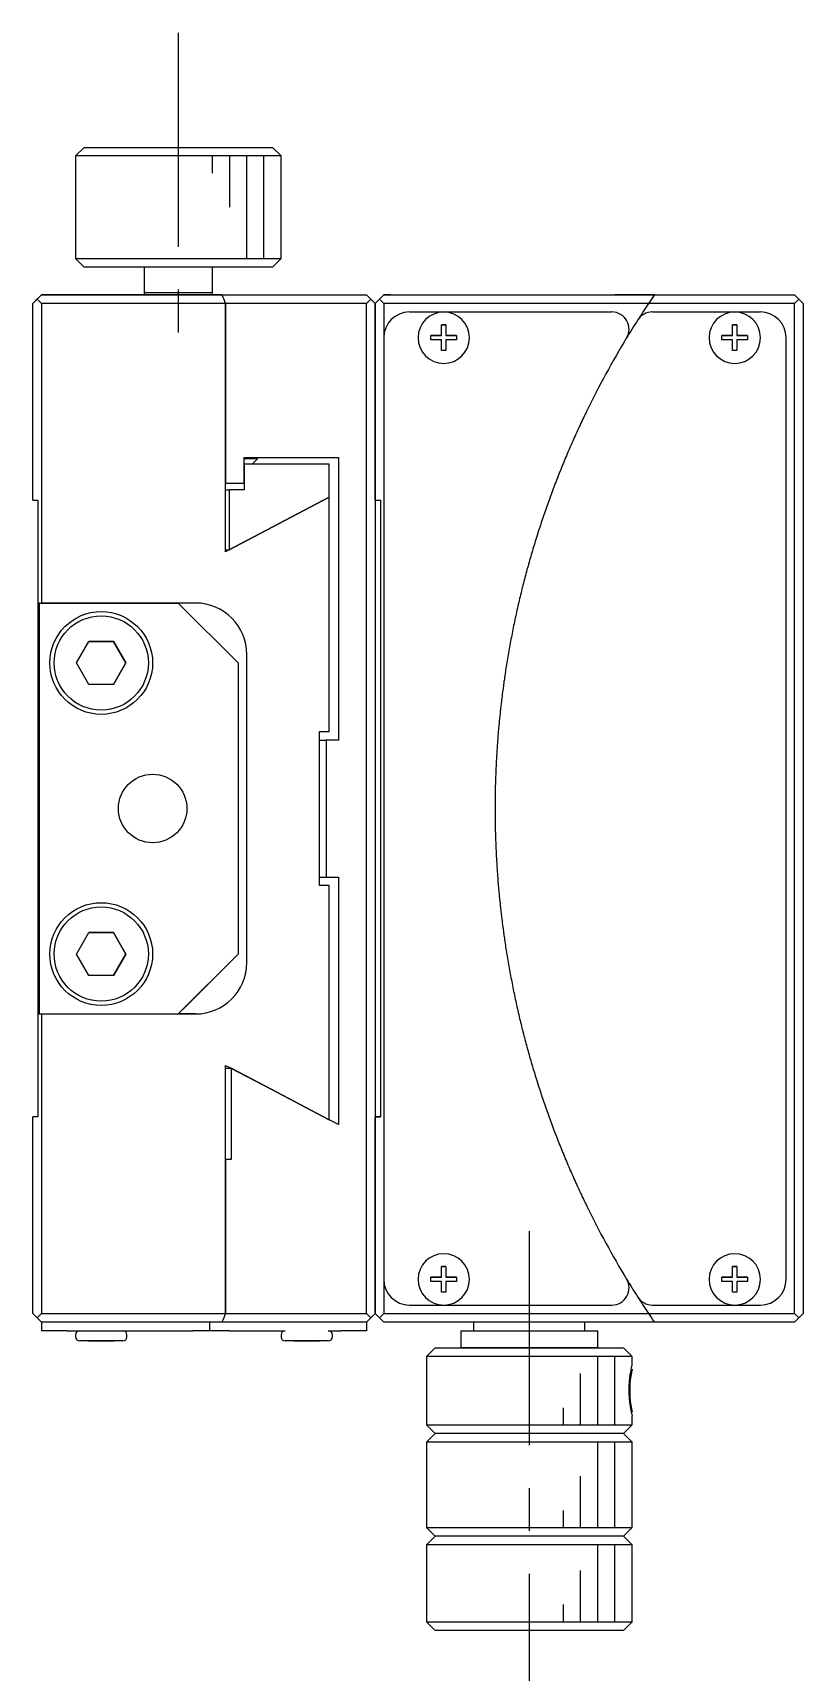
# Model space of a CAD drawing. Extents: x 71 to 397, y -9 to 236.
# Drawn here: x 70.9 to 115.9, y 80.1 to 175.9 of the extents above; entities that cross this region are included whole.
import ezdxf

# ---------------------------------------------------------------- set-up
doc = ezdxf.new("R2010")
doc.units = 0
doc.header["$LTSCALE"] = 10
doc.linetypes.add('CENTER', pattern=[2, 1.25, -0.25, 0.25, -0.25])
doc.layers.get('0').update_dxf_attribs({"linetype": 'CONTINUOUS'})
doc.layers.add('CENTER', color=1, linetype='CENTER')

msp = doc.modelspace()

# ---------------------------------------------------------------- linework, layer by layer
at = {"color": 7, "linetype": 'CONTINUOUS'}
for p, q in [((73.949527, 169.159496), (73.449527, 168.659496)), ((85.449527, 168.659496), (73.449527, 168.659496)), ((73.449527, 168.659496), (73.449527, 162.659496)), ((73.949527, 169.159496), (84.949527, 169.159496)), ((85.449527, 168.659496), (84.949527, 169.159496)), ((85.449527, 162.659496), (85.449527, 168.659496)), ((73.449527, 162.659496), (85.449527, 162.659496)), ((73.449527, 162.659496), (73.949527, 162.159496)), ((84.949527, 162.159496), (73.949527, 162.159496)), ((77.449527, 162.159496), (77.449527, 160.659496)), ((81.449527, 160.659496), (81.449527, 162.159496)), ((84.949527, 162.159496), (85.449527, 162.659496)), ((71.249527, 160.34407), (70.949527, 160.04407)), ((70.949527, 160.04407), (71.249527, 160.34407)), ((70.949527, 160.04407), (71.199527, 160.29407)), ((70.949527, 160.04407), (71.199527, 160.29407)), ((70.949527, 148.54407), (70.949527, 160.04407)), ((71.199527, 160.29407), (71.449527, 160.54407)), ((71.449527, 160.54407), (71.199527, 160.29407)), ((71.449527, 160.04407), (71.199527, 160.29407)), ((71.449527, 160.54407), (81.994832, 160.54407)), ((75.949527, 160.54407), (71.449527, 160.54407)), ((82.210892, 160.04407), (71.449527, 160.04407)), ((71.449527, 160.04407), (71.449527, 142.54407)), ((81.994832, 160.54407), (75.949527, 160.54407)), ((78.034465, 160.659496), (77.449522, 160.659496)), ((77.449527, 160.664496), (77.449527, 160.659496)), ((77.449527, 160.659496), (77.449527, 160.544089)), ((77.449527, 160.659496), (77.449527, 160.654496)), ((79.449527, 160.659496), (78.034465, 160.659496)), ((80.864517, 160.659496), (79.449527, 160.659496)), ((81.449532, 160.659496), (80.864517, 160.659496)), ((81.449527, 160.659496), (81.449527, 160.664496)), ((81.449527, 160.544089), (81.449527, 160.659496)), ((81.449527, 160.654496), (81.449527, 160.659496)), ((81.994832, 160.54407), (90.449527, 160.54407)), ((82.210892, 149.54407), (82.210892, 160.04407)), ((82.210892, 160.04407), (82.210892, 149.54407)), ((90.449527, 160.04407), (82.210892, 160.04407)), ((90.449527, 160.54407), (90.699527, 160.29407)), ((90.699527, 160.29407), (90.449527, 160.04407)), ((90.449527, 101.04407), (90.449527, 160.04407)), ((90.949527, 160.04407), (90.699527, 160.29407)), ((91.249527, 160.34407), (90.949527, 160.04407)), ((91.199527, 160.29407), (90.949527, 160.04407)), ((90.949527, 148.54407), (90.949527, 160.04407)), ((90.949527, 160.04407), (90.949527, 148.54407)), ((91.199527, 160.29407), (91.449527, 160.54407)), ((91.449527, 160.04407), (91.199527, 160.29407)), ((91.249527, 160.34407), (91.449527, 160.54407)), ((91.449527, 160.54407), (107.257423, 160.54407)), ((91.449527, 160.54407), (91.849527, 160.54407)), ((91.849527, 160.54407), (91.449527, 160.54407)), ((91.849527, 160.54407), (91.449527, 160.54407)), ((106.918288, 160.04407), (91.449527, 160.04407)), ((91.449527, 160.04407), (91.449527, 158.04407)), ((91.849527, 160.54407), (101.449527, 160.54407)), ((101.449527, 160.54407), (102.449527, 160.54407)), ((102.449527, 160.54407), (105.449527, 160.54407)), ((104.949527, 160.54407), (105.449527, 160.54407)), ((107.257423, 160.54407), (104.949527, 160.54407)), ((115.449527, 160.04407), (106.918288, 160.04407)), ((107.257423, 160.54407), (115.449527, 160.54407)), ((115.449527, 160.54407), (115.699527, 160.29407)), ((115.699527, 160.29407), (115.449527, 160.04407)), ((115.449527, 101.04407), (115.449527, 160.04407)), ((115.949527, 160.04407), (115.699527, 160.29407)), ((115.949527, 160.04407), (115.949527, 101.04407)), ((92.949527, 159.54407), (94.949527, 159.54407)), ((92.949527, 159.54407), (94.949527, 159.54407)), ((94.949527, 159.54407), (104.775942, 159.54407)), ((94.949527, 159.54407), (104.775942, 159.54407)), ((107.131723, 159.54407), (111.949527, 159.54407)), ((111.949527, 159.54407), (113.449527, 159.54407)), ((91.449527, 158.04407), (91.449527, 103.04407)), ((94.199527, 158.16907), (94.824527, 158.16907)), ((94.199527, 157.91907), (94.199527, 158.16907)), ((94.824527, 158.16907), (94.199527, 158.16907)), ((94.824527, 158.79407), (95.074527, 158.79407)), ((94.824527, 158.16907), (94.824527, 158.79407)), ((95.074527, 158.79407), (94.824527, 158.79407)), ((95.074527, 158.79407), (95.074527, 158.16907)), ((95.074527, 158.16907), (95.699527, 158.16907)), ((95.699527, 158.16907), (95.074527, 158.16907)), ((95.699527, 158.16907), (95.699527, 157.91907)), ((111.199527, 158.16907), (111.824527, 158.16907)), ((111.199527, 157.91907), (111.199527, 158.16907)), ((111.824527, 158.16907), (111.199527, 158.16907)), ((111.824527, 158.79407), (112.074527, 158.79407)), ((111.824527, 158.16907), (111.824527, 158.79407)), ((112.074527, 158.79407), (111.824527, 158.79407)), ((112.074527, 158.79407), (112.074527, 158.16907)), ((112.074527, 158.16907), (112.699527, 158.16907)), ((112.699527, 158.16907), (112.074527, 158.16907)), ((112.699527, 158.16907), (112.699527, 157.91907)), ((114.949527, 103.04407), (114.949527, 158.04407)), ((94.824527, 157.91907), (94.199527, 157.91907)), ((94.824527, 157.29407), (94.824527, 157.91907)), ((95.074527, 157.29407), (94.824527, 157.29407)), ((95.074527, 157.91907), (95.074527, 157.29407)), ((95.699527, 157.91907), (95.074527, 157.91907)), ((111.824527, 157.91907), (111.199527, 157.91907)), ((111.824527, 157.29407), (111.824527, 157.91907)), ((112.074527, 157.29407), (111.824527, 157.29407)), ((112.074527, 157.91907), (112.074527, 157.29407)), ((112.699527, 157.91907), (112.074527, 157.91907)), ((83.303389, 151.04407), (88.812582, 151.04407)), ((83.303389, 150.659496), (83.303389, 151.04407)), ((84.069527, 150.95827), (83.303389, 150.95827)), ((83.303389, 150.659496), (83.303389, 149.54407)), ((88.257821, 150.659496), (83.303389, 150.659496)), ((83.303389, 149.54407), (83.303389, 150.659496)), ((83.770754, 150.659496), (83.819527, 150.70827)), ((83.819527, 150.70827), (84.069527, 150.95827)), ((84.069527, 150.95827), (84.069527, 151.04405)), ((88.257821, 148.719496), (88.257821, 150.659496)), ((88.812582, 151.04407), (88.812582, 134.54407)), ((82.210892, 145.54407), (82.210892, 149.54407)), ((82.210892, 149.54407), (83.303389, 149.54407)), ((83.303389, 149.54407), (83.303389, 149.159496)), ((70.949527, 148.54407), (71.249527, 148.54407)), ((71.249527, 148.54407), (71.249527, 142.54407)), ((82.210892, 149.159496), (82.429165, 149.159496)), ((88.257821, 148.719496), (82.384477, 145.635904)), ((82.429165, 149.159496), (82.429165, 145.65954)), ((83.303389, 149.159496), (82.429165, 149.159496)), ((82.429165, 145.65954), (88.257821, 148.719496)), ((88.257821, 135.04407), (88.257821, 148.719496)), ((90.949527, 148.54407), (91.249527, 148.54407)), ((90.949527, 148.54407), (90.949527, 112.54407)), ((91.249527, 148.54407), (91.249527, 112.54407)), ((82.210892, 145.65954), (82.429165, 145.65954)), ((82.384477, 145.635904), (82.210892, 145.54407)), ((71.349527, 142.54407), (71.249527, 142.54407)), ((71.249527, 142.54407), (71.249527, 118.54407)), ((71.349527, 118.54407), (71.349527, 142.54407)), ((71.349527, 142.54407), (71.449527, 142.54407)), ((71.449527, 142.54407), (79.449527, 142.54407)), ((79.449527, 142.54407), (71.449527, 142.54407)), ((79.449527, 142.54407), (82.949527, 139.04407)), ((80.449527, 142.54407), (79.449527, 142.54407)), ((73.506152, 139.04407), (74.227839, 140.29407)), ((74.227839, 140.29407), (75.671215, 140.29407)), ((75.671215, 140.29407), (74.227839, 140.29407)), ((75.671215, 140.29407), (76.392903, 139.04407)), ((76.392903, 139.04407), (75.671215, 140.29407)), ((74.227839, 137.79407), (73.506152, 139.04407)), ((76.392903, 139.04407), (75.671215, 137.79407)), ((75.671215, 137.79407), (76.392903, 139.04407)), ((82.949527, 139.04407), (82.949527, 122.04407)), ((83.449527, 121.54407), (83.449527, 139.54407)), ((75.671215, 137.79407), (74.227839, 137.79407)), ((87.703974, 135.04407), (88.257821, 135.04407)), ((87.703974, 126.04407), (87.703974, 135.04407)), ((87.703974, 134.54407), (88.091572, 134.54407)), ((88.091572, 134.54407), (88.091572, 126.54407)), ((88.812582, 134.54407), (88.091572, 134.54407)), ((87.703974, 126.54407), (88.091572, 126.54407)), ((88.091572, 126.54407), (88.812582, 126.54407)), ((88.812582, 126.54407), (88.812582, 112.079968)), ((88.257821, 126.04407), (87.703974, 126.04407)), ((88.257821, 126.04407), (87.703974, 126.04407)), ((88.257821, 112.368643), (88.257821, 126.04407)), ((73.506152, 122.04407), (74.227839, 123.29407)), ((74.227839, 123.29407), (75.671215, 123.29407)), ((75.671215, 123.29407), (74.227839, 123.29407)), ((75.671215, 123.29407), (76.392903, 122.04407)), ((76.392903, 122.04407), (75.671215, 123.29407)), ((74.227839, 120.79407), (73.506152, 122.04407)), ((76.392903, 122.04407), (75.671215, 120.79407)), ((75.671215, 120.79407), (76.392903, 122.04407)), ((82.949527, 122.04407), (79.449527, 118.54407)), ((79.949527, 119.04407), (82.949527, 122.04407)), ((75.671215, 120.79407), (74.227839, 120.79407)), ((79.949527, 119.04407), (79.449527, 118.54407)), ((71.249527, 118.54407), (71.349527, 118.54407)), ((71.349527, 118.54407), (71.249527, 118.54407)), ((71.249527, 118.54407), (71.249527, 112.54407)), ((71.349527, 118.54407), (79.449527, 118.54407)), ((71.349527, 118.54407), (71.449527, 118.54407)), ((71.449527, 118.54407), (71.449527, 101.04407)), ((71.449527, 118.54407), (80.449527, 118.54407)), ((80.449527, 118.54407), (79.449527, 118.54407)), ((82.210892, 115.54407), (82.455102, 115.414882)), ((82.210892, 110.04407), (82.210892, 115.54407)), ((82.210892, 115.370864), (82.538344, 115.370864)), ((82.455102, 115.414882), (82.524394, 115.378241)), ((82.524394, 115.378241), (84.867837, 114.142639)), ((82.538344, 115.370864), (82.538344, 110.04407)), ((84.867837, 114.142639), (82.538344, 115.370864)), ((84.867837, 114.142639), (88.257821, 112.368643)), ((88.25689, 112.369128), (84.867837, 114.142639)), ((70.949527, 101.04407), (70.949527, 112.54407)), ((71.249527, 112.54407), (70.949527, 112.54407)), ((71.249527, 112.54407), (70.949527, 112.54407)), ((88.346497, 112.322467), (88.25689, 112.369128)), ((88.812582, 112.079968), (88.346497, 112.322467)), ((90.949527, 101.04407), (90.949527, 112.54407)), ((91.249527, 112.54407), (90.949527, 112.54407)), ((90.949527, 112.54407), (91.249527, 112.54407)), ((90.949527, 112.54407), (90.949527, 101.04407)), ((82.210892, 101.04407), (82.210892, 110.04407)), ((82.210892, 110.04407), (82.210892, 101.04407)), ((82.538344, 110.04407), (82.210892, 110.04407)), ((94.824527, 103.79407), (95.074527, 103.79407)), ((94.824527, 103.16907), (94.824527, 103.79407)), ((95.074527, 103.79407), (94.824527, 103.79407)), ((95.074527, 103.79407), (95.074527, 103.16907)), ((111.824527, 103.79407), (112.074527, 103.79407)), ((111.824527, 103.16907), (111.824527, 103.79407)), ((112.074527, 103.79407), (111.824527, 103.79407)), ((112.074527, 103.79407), (112.074527, 103.16907)), ((91.449527, 103.04407), (91.449527, 101.04407)), ((94.199527, 103.16907), (94.824527, 103.16907)), ((94.199527, 102.91907), (94.199527, 103.16907)), ((94.824527, 103.16907), (94.199527, 103.16907)), ((94.824527, 102.91907), (94.199527, 102.91907)), ((94.824527, 102.29407), (94.824527, 102.91907)), ((95.074527, 103.16907), (95.699527, 103.16907)), ((95.699527, 103.16907), (95.074527, 103.16907)), ((95.074527, 102.91907), (95.074527, 102.29407)), ((95.699527, 102.91907), (95.074527, 102.91907)), ((95.699527, 103.16907), (95.699527, 102.91907)), ((111.199527, 103.16907), (111.824527, 103.16907)), ((111.199527, 102.91907), (111.199527, 103.16907)), ((111.824527, 103.16907), (111.199527, 103.16907)), ((111.824527, 102.91907), (111.199527, 102.91907)), ((111.824527, 102.29407), (111.824527, 102.91907)), ((112.074527, 103.16907), (112.699527, 103.16907)), ((112.699527, 103.16907), (112.074527, 103.16907)), ((112.074527, 102.91907), (112.074527, 102.29407)), ((112.699527, 102.91907), (112.074527, 102.91907)), ((112.699527, 103.16907), (112.699527, 102.91907)), ((92.949527, 101.54407), (94.949527, 101.54407)), ((95.074527, 102.29407), (94.824527, 102.29407)), ((94.949527, 101.54407), (104.775942, 101.54407)), ((107.131723, 101.54407), (111.949527, 101.54407)), ((112.074527, 102.29407), (111.824527, 102.29407)), ((111.949527, 101.54407), (113.449527, 101.54407)), ((71.199527, 100.79407), (70.949527, 101.04407)), ((71.199527, 100.79407), (71.449527, 101.04407)), ((71.449527, 100.54407), (71.199527, 100.79407)), ((71.449527, 101.04407), (82.210892, 101.04407)), ((71.449527, 100.54407), (71.449527, 100.04407)), ((81.994832, 100.54407), (71.449527, 100.54407)), ((81.29544, 100.04407), (81.29544, 100.54407)), ((90.449527, 100.54407), (81.994832, 100.54407)), ((82.210892, 101.04407), (90.449527, 101.04407)), ((90.449527, 101.04407), (90.699527, 100.79407)), ((90.699527, 100.79407), (90.449527, 100.54407)), ((90.449527, 100.54407), (90.449527, 100.04407)), ((90.949527, 101.04407), (90.699527, 100.79407)), ((91.199527, 100.79407), (90.949527, 101.04407)), ((91.199527, 100.79407), (91.449527, 101.04407)), ((91.449527, 100.54407), (91.199527, 100.79407)), ((91.449527, 101.04407), (106.918288, 101.04407)), ((107.257423, 100.54407), (91.449527, 100.54407)), ((96.699527, 100.54407), (96.699527, 100.04407)), ((103.199527, 100.04407), (103.199527, 100.54407)), ((106.918288, 101.04407), (115.449527, 101.04407)), ((115.449527, 100.54407), (107.257423, 100.54407)), ((115.449527, 101.04407), (115.699527, 100.79407)), ((115.699527, 100.79407), (115.449527, 100.54407)), ((115.699527, 100.79407), (115.949527, 101.04407)), ((72.949527, 100.04407), (71.449527, 100.04407)), ((72.949527, 100.04407), (80.29544, 100.04407)), ((73.449527, 99.79407), (73.449527, 99.69407)), ((76.449527, 99.69407), (76.449527, 99.79407)), ((81.29544, 100.04407), (80.29544, 100.04407)), ((81.525701, 100.04407), (81.29544, 100.04407)), ((82.451352, 100.04407), (81.525701, 100.04407)), ((82.451352, 100.04407), (85.699527, 100.04407)), ((85.449527, 99.79407), (85.449527, 99.69407)), ((88.199527, 100.04407), (88.949527, 100.04407)), ((88.449527, 99.69407), (88.449527, 99.79407)), ((90.449527, 100.04407), (88.949527, 100.04407)), ((95.949527, 100.04407), (103.949527, 100.04407)), ((95.949527, 100.04407), (96.699527, 100.04407)), ((95.949527, 100.04407), (95.949527, 99.04407)), ((103.2997, 100.04407), (103.949527, 100.04407)), ((103.949527, 99.04407), (103.949527, 100.04407)), ((74.824527, 99.44407), (73.699527, 99.44407)), ((76.199527, 99.44407), (73.699527, 99.44407)), ((74.199527, 99.44407), (74.824527, 99.44407)), ((74.824527, 99.44407), (74.199527, 99.44407)), ((75.074527, 99.44407), (74.824527, 99.44407)), ((75.074527, 99.44407), (74.824527, 99.44407)), ((74.824527, 99.44407), (75.074527, 99.44407)), ((76.199527, 99.44407), (75.074527, 99.44407)), ((75.699527, 99.44407), (75.074527, 99.44407)), ((75.074527, 99.44407), (75.699527, 99.44407)), ((86.824527, 99.44407), (85.699527, 99.44407)), ((88.199527, 99.44407), (85.699527, 99.44407)), ((86.199527, 99.44407), (86.824527, 99.44407)), ((86.824527, 99.44407), (86.199527, 99.44407)), ((87.074527, 99.44407), (86.824527, 99.44407)), ((87.074527, 99.44407), (86.824527, 99.44407)), ((86.824527, 99.44407), (87.074527, 99.44407)), ((88.199527, 99.44407), (87.074527, 99.44407)), ((87.699527, 99.44407), (87.074527, 99.44407)), ((87.074527, 99.44407), (87.699527, 99.44407)), ((94.449527, 99.04407), (93.949527, 98.54407)), ((94.449527, 99.04407), (105.449527, 99.04407)), ((94.449527, 99.04407), (95.949527, 99.04407)), ((95.949527, 99.04407), (97.949527, 99.04407)), ((103.949527, 99.04407), (95.949527, 99.04407)), ((101.949527, 99.04407), (103.949527, 99.04407)), ((103.949527, 99.04407), (105.449527, 99.04407)), ((105.949527, 98.54407), (105.449527, 99.04407)), ((105.949527, 98.54407), (93.949527, 98.54407)), ((93.949527, 98.54407), (93.949527, 94.54407)), ((105.949527, 98.044065), (105.949527, 98.54407)), ((105.949527, 94.54407), (105.949527, 95.044075)), ((93.949527, 94.54407), (105.949527, 94.54407)), ((93.949527, 94.54407), (94.449527, 94.04407)), ((94.449527, 94.04407), (93.949527, 93.54407)), ((105.449527, 94.04407), (94.449527, 94.04407)), ((105.449527, 94.04407), (105.949527, 94.54407)), ((105.949527, 93.54407), (105.449527, 94.04407)), ((105.949527, 93.54407), (93.949527, 93.54407)), ((93.949527, 93.54407), (93.949527, 88.54407)), ((105.949527, 88.54407), (105.949527, 93.54407)), ((93.949527, 88.54407), (105.949527, 88.54407)), ((93.949527, 88.54407), (94.449527, 88.04407)), ((105.449527, 88.04407), (105.949527, 88.54407)), ((94.449527, 88.04407), (93.949527, 87.54407)), ((105.949527, 87.54407), (93.949527, 87.54407)), ((93.949527, 87.54407), (93.949527, 83.04407)), ((105.449527, 88.04407), (94.449527, 88.04407)), ((105.949527, 87.54407), (105.449527, 88.04407)), ((105.949527, 83.04407), (105.949527, 87.54407)), ((93.949527, 83.04407), (105.949527, 83.04407)), ((93.949527, 83.04407), (94.449527, 82.54407)), ((105.449527, 82.54407), (94.449527, 82.54407)), ((105.449527, 82.54407), (105.949527, 83.04407))]:
    msp.add_line(p, q, dxfattribs=at)
at = {"color": 3, "linetype": 'CONTINUOUS'}
for p, q in [((81.449527, 167.659496), (81.449527, 168.659496)), ((82.449527, 165.659496), (82.449527, 168.659496)), ((83.449527, 162.659496), (83.449527, 168.659496)), ((84.449527, 162.659496), (84.449527, 168.659496)), ((103.949527, 94.54407), (103.949527, 98.54407)), ((104.949527, 94.54407), (104.949527, 98.54407)), ((105.894451, 97.805855), (105.949527, 98.044065)), ((102.949527, 94.54407), (102.949527, 97.54407)), ((101.949527, 94.54407), (101.949527, 95.54407)), ((103.949527, 88.54407), (103.949527, 93.54407)), ((104.949527, 88.54407), (104.949527, 93.54407)), ((102.949527, 88.54407), (102.949527, 91.54407)), ((101.949527, 88.54407), (101.949527, 89.54407)), ((103.949527, 83.04407), (103.949527, 87.54407)), ((104.949527, 83.04407), (104.949527, 87.54407)), ((102.949527, 83.04407), (102.949527, 86.04407)), ((101.949527, 83.04407), (101.949527, 84.04407))]:
    msp.add_line(p, q, dxfattribs=at)
at = {"color": 7, "linetype": 'CONTINUOUS'}
for centre, radius in [((74.949527, 139.04407), 3), ((74.949527, 139.04407), 2.75), ((77.949527, 130.54407), 2), ((74.949527, 122.04407), 3), ((74.949527, 122.04407), 2.75)]:
    msp.add_circle(centre, radius, dxfattribs=at)
for centre, radius, start, end in [((150.949527, 190.04407), 75, 203.162069, 203.578178), ((150.949527, 190.04407), 75, 203.162069, 203.578178), ((150.949527, 130.54407), 53, 146.17875, 147.42103), ((150.949527, 130.54407), 53, 146.17875, 147.42103), ((150.949527, 130.54407), 53, 145.525615, 146.17875), ((150.949527, 130.54407), 53, 145.525615, 146.17875), ((92.949527, 158.04407), 1.5, 90, 180), ((94.949527, 158.04407), 1.5, 0, 270), ((104.775942, 158.54407), 1, 328.767071, 90), ((150.949527, 130.54407), 53, 147.42103, 148.767071), ((107.131723, 158.54407), 1, 90, 147.42103), ((111.949527, 158.04407), 1.5, 0, 270), ((113.449527, 158.04407), 1.5, 0, 90), ((94.949527, 158.04407), 1.5, 270, 0), ((150.949527, 130.54407), 53, 148.767071, 154), ((150.949527, 130.54407), 53, 148.767071, 154), ((111.949527, 158.04407), 1.5, 270, 0), ((150.949527, 130.54407), 53, 154, 155), ((150.949527, 130.54407), 53, 154, 155), ((150.949527, 130.54407), 53, 155, 156), ((150.949527, 130.54407), 53, 155, 156), ((150.949527, 130.54407), 53, 156, 157), ((150.949527, 130.54407), 53, 156, 157), ((150.949527, 130.54407), 53, 158, 159), ((150.949527, 130.54407), 53, 158, 159), ((150.949527, 130.54407), 53, 157, 158), ((150.949527, 130.54407), 53, 157, 158), ((150.949527, 130.54407), 53, 159, 160), ((150.949527, 130.54407), 53, 159, 160), ((150.949527, 130.54407), 53, 160, 161), ((150.949527, 130.54407), 53, 160, 161), ((150.949527, 130.54407), 53, 161, 162), ((150.949527, 130.54407), 53, 161, 162), ((150.949527, 130.54407), 53, 162, 163), ((150.949527, 130.54407), 53, 162, 163), ((150.949527, 130.54407), 53, 163, 164), ((150.949527, 130.54407), 53, 163, 164), ((150.949527, 130.54407), 53, 164, 165), ((150.949527, 130.54407), 53, 164, 165), ((150.949527, 130.54407), 53, 165, 166), ((150.949527, 130.54407), 53, 165, 166), ((150.949527, 130.54407), 53, 166, 167), ((150.949527, 130.54407), 53, 166, 167), ((80.449527, 139.54407), 3, 0, 90), ((150.949527, 130.54407), 53, 167, 168), ((150.949527, 130.54407), 53, 167, 168), ((150.949527, 130.54407), 53, 168, 169), ((150.949527, 130.54407), 53, 168, 169), ((150.949527, 130.54407), 53, 169, 170), ((150.949527, 130.54407), 53, 169, 170), ((150.949527, 130.54407), 53, 170, 171), ((150.949527, 130.54407), 53, 170, 171), ((150.949527, 130.54407), 53, 172, 172.8), ((150.949527, 130.54407), 53, 172, 172.8), ((150.949527, 130.54407), 53, 171.9, 172), ((150.949527, 130.54407), 53, 171.9, 172), ((150.949527, 130.54407), 53, 171, 171.9), ((150.949527, 130.54407), 53, 171, 171.9), ((150.949527, 130.54407), 53, 173, 173.7), ((150.949527, 130.54407), 53, 173, 173.7), ((150.949527, 130.54407), 53, 172.8, 173), ((150.949527, 130.54407), 53, 172.8, 173), ((150.949527, 130.54407), 53, 174, 174.6), ((150.949527, 130.54407), 53, 174, 174.6), ((150.949527, 130.54407), 53, 173.7, 174), ((150.949527, 130.54407), 53, 173.7, 174), ((150.949527, 130.54407), 53, 175, 175.5), ((150.949527, 130.54407), 53, 175, 175.5), ((150.949527, 130.54407), 53, 174.6, 175), ((150.949527, 130.54407), 53, 174.6, 175), ((150.949527, 130.54407), 53, 176, 176.4), ((150.949527, 130.54407), 53, 176, 176.4), ((150.949527, 130.54407), 53, 175.5, 176), ((150.949527, 130.54407), 53, 175.5, 176), ((150.949527, 130.54407), 53, 177, 177.3), ((150.949527, 130.54407), 53, 177, 177.3), ((150.949527, 130.54407), 53, 176.4, 177), ((150.949527, 130.54407), 53, 176.4, 177), ((150.949527, 130.54407), 53, 178.2, 179), ((150.949527, 130.54407), 53, 178.2, 179), ((150.949527, 130.54407), 53, 178, 178.2), ((150.949527, 130.54407), 53, 178, 178.2), ((150.949527, 130.54407), 53, 177.3, 178), ((150.949527, 130.54407), 53, 177.3, 178), ((150.949527, 130.54407), 53, 179.1, 180), ((150.949527, 130.54407), 53, 179.1, 180), ((150.949527, 130.54407), 53, 179, 179.1), ((150.949527, 130.54407), 53, 179, 179.1), ((150.949527, 130.54407), 53, 180, 180.9), ((150.949527, 130.54407), 53, 180, 180.9), ((150.949527, 130.54407), 53, 180.9, 181), ((150.949527, 130.54407), 53, 180.9, 181), ((150.949527, 130.54407), 53, 181, 181.8), ((150.949527, 130.54407), 53, 181, 181.8), ((150.949527, 130.54407), 53, 181.8, 182), ((150.949527, 130.54407), 53, 181.8, 182), ((150.949527, 130.54407), 53, 182, 182.7), ((150.949527, 130.54407), 53, 182, 182.7), ((150.949527, 130.54407), 53, 182.7, 183), ((150.949527, 130.54407), 53, 182.7, 183), ((150.949527, 130.54407), 53, 183, 183.6), ((150.949527, 130.54407), 53, 183, 183.6), ((150.949527, 130.54407), 53, 183.6, 184), ((150.949527, 130.54407), 53, 183.6, 184), ((150.949527, 130.54407), 53, 184, 184.5), ((150.949527, 130.54407), 53, 184, 184.5), ((150.949527, 130.54407), 53, 184.5, 185), ((150.949527, 130.54407), 53, 184.5, 185), ((150.949527, 130.54407), 53, 185, 185.4), ((150.949527, 130.54407), 53, 185, 185.4), ((150.949527, 130.54407), 53, 185.4, 186), ((150.949527, 130.54407), 53, 185.4, 186), ((150.949527, 130.54407), 53, 186, 186.3), ((150.949527, 130.54407), 53, 186, 186.3), ((150.949527, 130.54407), 53, 186.3, 187), ((150.949527, 130.54407), 53, 186.3, 187), ((150.949527, 130.54407), 53, 187, 187.2), ((150.949527, 130.54407), 53, 187, 187.2), ((150.949527, 130.54407), 53, 187.2, 188), ((150.949527, 130.54407), 53, 187.2, 188), ((150.949527, 130.54407), 53, 188, 188.1), ((150.949527, 130.54407), 53, 188, 188.1), ((150.949527, 130.54407), 53, 188.1, 189), ((150.949527, 130.54407), 53, 188.1, 189), ((150.949527, 130.54407), 53, 189, 190), ((150.949527, 130.54407), 53, 189, 190), ((80.449527, 121.54407), 3, 270, 0), ((150.949527, 130.54407), 53, 190, 191), ((150.949527, 130.54407), 53, 190, 191), ((150.949527, 130.54407), 53, 191, 192), ((150.949527, 130.54407), 53, 191, 192), ((150.949527, 130.54407), 53, 192, 193), ((150.949527, 130.54407), 53, 192, 193), ((150.949527, 130.54407), 53, 193, 194), ((150.949527, 130.54407), 53, 193, 194), ((150.949527, 130.54407), 53, 194, 195), ((150.949527, 130.54407), 53, 194, 195), ((150.949527, 130.54407), 53, 195, 196), ((150.949527, 130.54407), 53, 195, 196), ((150.949527, 130.54407), 53, 196, 197), ((150.949527, 130.54407), 53, 196, 197), ((150.949527, 130.54407), 53, 197, 198), ((150.949527, 130.54407), 53, 197, 198), ((150.949527, 130.54407), 53, 198, 199), ((150.949527, 130.54407), 53, 198, 199), ((150.949527, 130.54407), 53, 199, 200), ((150.949527, 130.54407), 53, 199, 200), ((150.949527, 130.54407), 53, 200, 201), ((150.949527, 130.54407), 53, 200, 201), ((150.949527, 130.54407), 53, 201, 202), ((150.949527, 130.54407), 53, 201, 202), ((150.949527, 130.54407), 53, 202, 203), ((150.949527, 130.54407), 53, 202, 203), ((150.949527, 130.54407), 53, 203, 204), ((150.949527, 130.54407), 53, 203, 204), ((150.949527, 130.54407), 53, 204, 205), ((150.949527, 130.54407), 53, 204, 205), ((150.949527, 130.54407), 53, 205, 206), ((150.949527, 130.54407), 53, 205, 206), ((150.949527, 130.54407), 53, 206, 211.232929), ((150.949527, 130.54407), 53, 206, 211.232929), ((94.949527, 103.04407), 1.5, 0, 270), ((111.949527, 103.04407), 1.5, 0, 270), ((92.949527, 103.04407), 1.5, 180, 270), ((94.949527, 103.04407), 1.5, 270, 0), ((104.775942, 102.54407), 1, 270, 31.232929), ((150.949527, 130.54407), 53, 211.232929, 212.57897), ((111.949527, 103.04407), 1.5, 270, 0), ((113.449527, 103.04407), 1.5, 270, 0), ((150.949527, 130.54407), 53, 212.57897, 213.82125), ((150.949527, 130.54407), 53, 212.57897, 213.82125), ((107.131723, 102.54407), 1, 212.57897, 270), ((150.949527, 71.04407), 75, 156.421822, 156.837931), ((150.949527, 71.04407), 75, 156.421822, 156.837931), ((150.949527, 130.54407), 53, 213.82125, 214.474385), ((150.949527, 130.54407), 53, 213.82125, 214.474385), ((73.699527, 99.79407), 0.25, 90, 180), ((73.699527, 99.69407), 0.25, 180, 270), ((76.199527, 99.79407), 0.25, 0, 90), ((76.199527, 99.69407), 0.25, 270, 0), ((85.699527, 99.79407), 0.25, 90, 180), ((85.699527, 99.69407), 0.25, 180, 270), ((88.199527, 99.79407), 0.25, 0, 90), ((88.199527, 99.69407), 0.25, 270, 0), ((111.817897, 96.54407), 6.000022, 167.975345, 192.024655)]:
    msp.add_arc(centre, radius, start, end, dxfattribs=at)
at = {"color": 3, "linetype": 'CONTINUOUS'}
msp.add_arc((111.735172, 96.540893), 5.976132, 167.77982, 194.505096, dxfattribs=at)
at = {"layer": 'CENTER', "color": 1, "linetype": 'CENTER'}
for p, q in [((79.449527, 175.851783), (79.449527, 155.851783)), ((99.949527, 105.851783), (99.949527, 68.926647))]:
    msp.add_line(p, q, dxfattribs=at)

doc.saveas('drawing.dxf')
